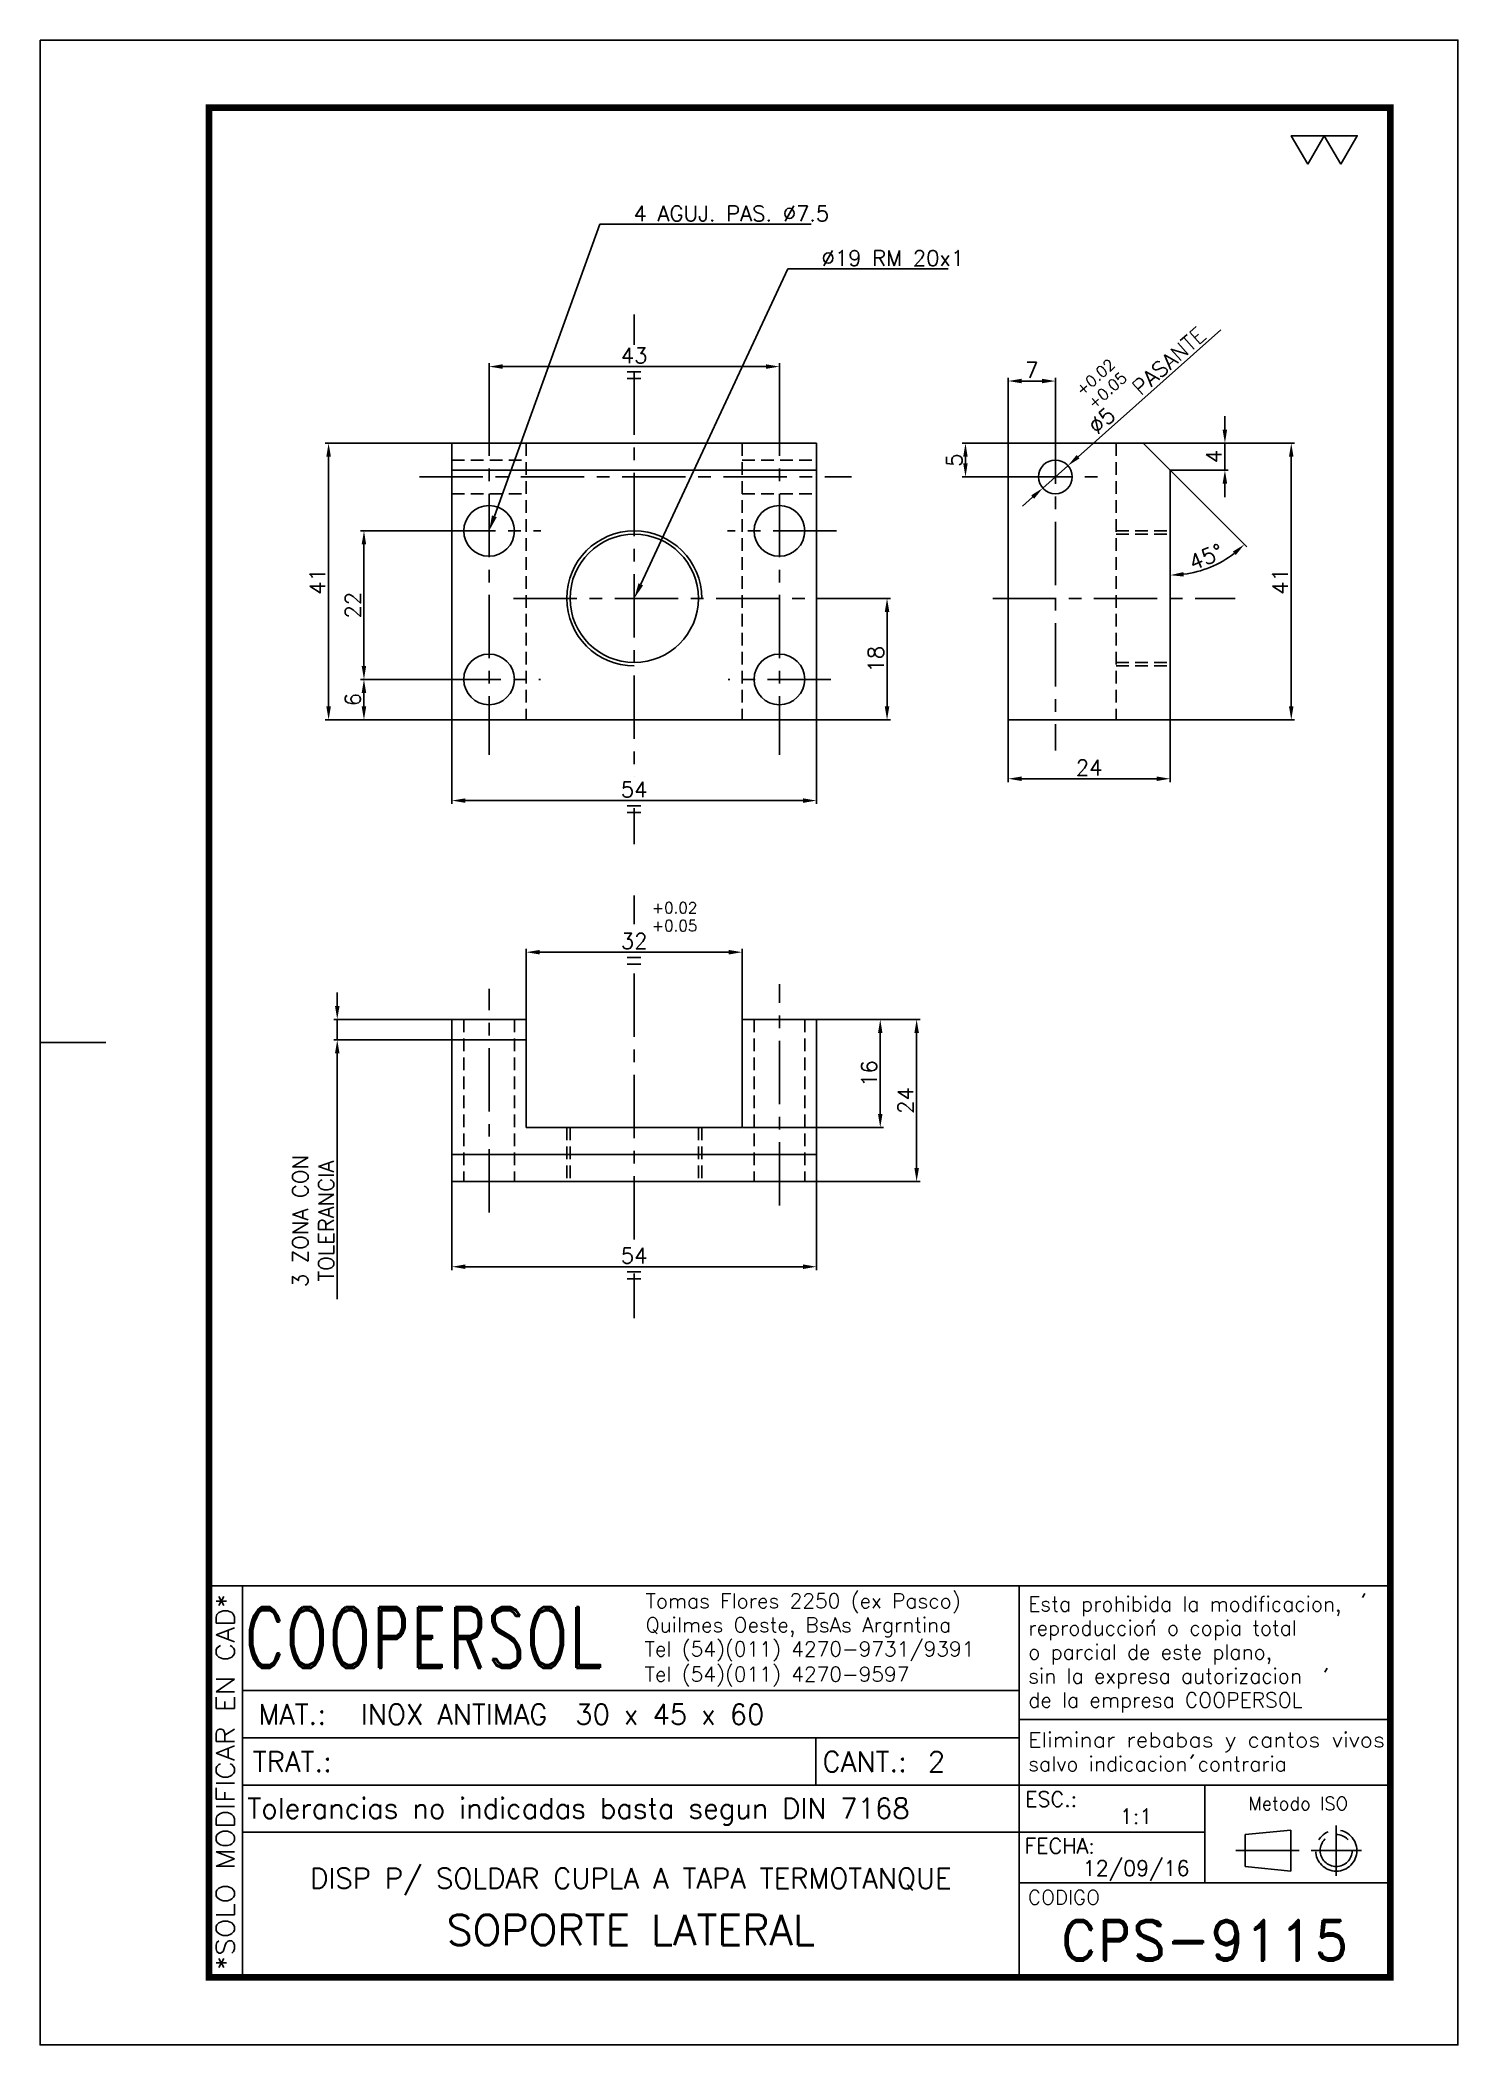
# Model space of a CAD drawing. Extents: x 0 to 210, y 0 to 297.
import ezdxf
from ezdxf import colors
from ezdxf.entities.mleader import LeaderData, LeaderLine
from ezdxf.enums import TextEntityAlignment as Align
from ezdxf.math import Vec2, Vec3

# ---------------------------------------------------------------- set-up
doc = ezdxf.new("R2010")
doc.units = 0
doc.header["$LTSCALE"] = 7.5
doc.header["$MEASUREMENT"] = 0
doc.linetypes.add('CENTER', pattern=[2, 1.25, -0.25, 0.25, -0.25])
doc.linetypes.add('HIDDEN', pattern=[0.375, 0.25, -0.125])
doc.layers.get('0').update_dxf_attribs({"linetype": 'CONTINUOUS'})
doc.layers.get('DEFPOINTS').update_dxf_attribs({"linetype": 'CONTINUOUS'})
for name, color, linetype in [('0-CO', 3, 'CONTINUOUS'), ('1', 1, 'CENTER'), ('CL', 1, 'CENTER'), ('CO', 3, 'CONTINUOUS'), ('FI', 1, 'CONTINUOUS'), ('OC', 1, 'HIDDEN')]:
    doc.layers.add(name, color=color, linetype=linetype)
doc.styles.add('ROMAND', font='ROMAND')
doc.styles.add('ROMANS', font='ROMANS.SHX')
doc.dimstyles.new('1', dxfattribs={"dimtxt": 2.3, "dimasz": 2, "dimexe": 0.5, "dimexo": 0.0625, "dimgap": 0.5, "dimtad": 1, "dimdec": 4, "dimdsep": 46, "dimtxsty": 'ROMANS', "dimcen": -2, "dimclrt": 7, "dimadec": 0, "dimazin": 0, "dimtfac": 0.869565, "dimtdec": 4, "dimtmove": 0, "dimatfit": 3, "dimfxl": 1, "dimtolj": 1, "dimarcsym": 0})

# ---------------------------------------------------------------- blocks, each defined once
blk = doc.blocks.new('A4G')
blk.add_line((0, 148.5), (9.75, 148.5))
blk.add_lwpolyline([(0, 297), (210, 297), (210, 0), (0, 0)], close=True)
at = {"const_width": 1}
blk.add_lwpolyline([(25, 287), (200, 287), (200, 10), (25, 10)], close=True, dxfattribs=at)
blk = doc.blocks.new('*D3')
at = {"layer": 'CO', "color": 0, "lineweight": -2}
for p, q in [((66.5, 244.86), (66.5, 249.13)), ((68.5, 248.63), (107.5, 248.63)), ((109.5, 244.86), (109.5, 249.13))]:
    blk.add_line(p, q, dxfattribs=at)
at = {"layer": 'CO', "color": 0}
for points in [[(68.5, 248.97), (68.5, 248.3), (66.5, 248.63)], [(107.5, 248.97), (107.5, 248.3), (109.5, 248.63)]]:
    blk.add_solid(points, dxfattribs=at)
at = {"layer": 'DEFPOINTS', "color": 0}
for p in [(109.5, 248.63), (66.5, 244.8), (109.5, 244.8)]:
    blk.add_point(p, dxfattribs=at)
at = {"layer": 'CO', "color": 7, "insert": (88, 250.28), "char_height": 2.3, "attachment_point": 5, "style": 'ROMANS'}
blk.add_mtext('\\A1;43', dxfattribs=at)
blk = doc.blocks.new('*D4')
at = {"layer": 'CO', "color": 0, "lineweight": -2}
for p, q in [((58, 224.29), (47.47, 224.29)), ((47.97, 204.29), (47.97, 222.29)), ((58.8, 202.29), (47.47, 202.29))]:
    blk.add_line(p, q, dxfattribs=at)
at = {"layer": 'CO', "color": 0}
for points in [[(47.63, 222.29), (48.3, 222.29), (47.97, 224.29)], [(47.63, 204.29), (48.3, 204.29), (47.97, 202.29)]]:
    blk.add_solid(points, dxfattribs=at)
at = {"layer": 'DEFPOINTS', "color": 0}
for p in [(47.97, 224.29), (58.06, 224.29), (58.87, 202.29)]:
    blk.add_point(p, dxfattribs=at)
at = {"layer": 'CO', "color": 7, "insert": (46.32, 213.29), "char_height": 2.3, "attachment_point": 5, "rotation": 90, "style": 'ROMANS'}
blk.add_mtext('\\A1;22', dxfattribs=at)
blk = doc.blocks.new('*D5')
at = {"layer": 'CO', "color": 0, "lineweight": -2}
for p, q in [((60.94, 237.29), (42.23, 237.29)), ((42.73, 235.29), (42.73, 198.29)), ((60.94, 196.29), (42.23, 196.29))]:
    blk.add_line(p, q, dxfattribs=at)
at = {"layer": 'CO', "color": 0}
for points in [[(42.4, 235.29), (43.07, 235.29), (42.73, 237.29)], [(42.4, 198.29), (43.07, 198.29), (42.73, 196.29)]]:
    blk.add_solid(points, dxfattribs=at)
at = {"layer": 'DEFPOINTS', "color": 0}
for p in [(61, 237.29), (42.73, 196.29), (61, 196.29)]:
    blk.add_point(p, dxfattribs=at)
at = {"layer": 'CO', "color": 7, "insert": (41.08, 216.79), "char_height": 2.3, "attachment_point": 5, "rotation": 90, "style": 'ROMANS'}
blk.add_mtext('\\A1;41', dxfattribs=at)
blk = doc.blocks.new('*D6')
at = {"layer": 'CO', "color": 0, "lineweight": -2}
for p, q in [((58.8, 202.29), (47.47, 202.29)), ((47.97, 200.29), (47.97, 198.29)), ((60.94, 196.29), (47.47, 196.29))]:
    blk.add_line(p, q, dxfattribs=at)
at = {"layer": 'CO', "color": 0}
for points in [[(47.63, 200.29), (48.3, 200.29), (47.97, 202.29)], [(47.63, 198.29), (48.3, 198.29), (47.97, 196.29)]]:
    blk.add_solid(points, dxfattribs=at)
at = {"layer": 'DEFPOINTS', "color": 0}
for p in [(58.87, 202.29), (47.97, 196.29), (61, 196.29)]:
    blk.add_point(p, dxfattribs=at)
at = {"layer": 'CO', "color": 7, "insert": (46.32, 199.29), "char_height": 2.3, "attachment_point": 5, "rotation": 90, "style": 'ROMANS'}
blk.add_mtext('\\A1;6', dxfattribs=at)
blk = doc.blocks.new('*D7')
at = {"layer": 'CO', "color": 0, "lineweight": -2}
for p, q in [((123.53, 214.29), (125.95, 214.29)), ((125.45, 198.29), (125.45, 212.29)), ((115.07, 196.29), (125.95, 196.29))]:
    blk.add_line(p, q, dxfattribs=at)
at = {"layer": 'CO', "color": 0}
for points in [[(125.11, 212.29), (125.78, 212.29), (125.45, 214.29)], [(125.11, 198.29), (125.78, 198.29), (125.45, 196.29)]]:
    blk.add_solid(points, dxfattribs=at)
at = {"layer": 'DEFPOINTS', "color": 0}
for p in [(123.47, 214.29), (125.45, 214.29), (115, 196.29)]:
    blk.add_point(p, dxfattribs=at)
at = {"layer": 'CO', "color": 7, "insert": (123.8, 205.29), "char_height": 2.3, "attachment_point": 5, "rotation": 90, "style": 'ROMANS'}
blk.add_mtext('\\A1;18', dxfattribs=at)
blk = doc.blocks.new('*D8')
at = {"layer": 'CO', "color": 0, "lineweight": -2}
for p, q in [((143.38, 196.23), (143.38, 187.07)), ((167.38, 196.23), (167.38, 187.07)), ((145.38, 187.57), (165.38, 187.57))]:
    blk.add_line(p, q, dxfattribs=at)
at = {"layer": 'CO', "color": 0}
for points in [[(145.38, 187.91), (145.38, 187.24), (143.38, 187.57)], [(165.38, 187.91), (165.38, 187.24), (167.38, 187.57)]]:
    blk.add_solid(points, dxfattribs=at)
at = {"layer": 'DEFPOINTS', "color": 0}
for p in [(143.38, 196.29), (167.38, 196.29), (167.38, 187.57)]:
    blk.add_point(p, dxfattribs=at)
at = {"layer": 'CO', "color": 7, "insert": (155.38, 189.22), "char_height": 2.3, "attachment_point": 5, "style": 'ROMANS'}
blk.add_mtext('\\A1;24', dxfattribs=at)
blk = doc.blocks.new('*D9')
at = {"layer": 'CO', "color": 0, "lineweight": -2}
for p, q in [((61, 196.23), (61, 183.84)), ((115, 196.23), (115, 183.84)), ((113, 184.34), (63, 184.34))]:
    blk.add_line(p, q, dxfattribs=at)
at = {"layer": 'CO', "color": 0}
for points in [[(63, 184.67), (63, 184), (61, 184.34)], [(113, 184.67), (113, 184), (115, 184.34)]]:
    blk.add_solid(points, dxfattribs=at)
at = {"layer": 'DEFPOINTS', "color": 0}
for p in [(61, 196.29), (115, 196.29), (61, 184.34)]:
    blk.add_point(p, dxfattribs=at)
at = {"layer": 'CO', "color": 7, "insert": (88, 185.99), "char_height": 2.3, "attachment_point": 5, "style": 'ROMANS'}
blk.add_mtext('\\A1;54', dxfattribs=at)
blk = doc.blocks.new('*D10')
at = {"layer": 'CO', "color": 0, "lineweight": -2}
for p, q in [((72, 151.96), (72, 162.38)), ((74, 161.88), (102, 161.88)), ((104, 151.96), (104, 162.38))]:
    blk.add_line(p, q, dxfattribs=at)
at = {"layer": 'CO', "color": 0}
for points in [[(74, 162.21), (74, 161.54), (72, 161.88)], [(102, 162.21), (102, 161.54), (104, 161.88)]]:
    blk.add_solid(points, dxfattribs=at)
at = {"layer": 'DEFPOINTS', "color": 0}
for p in [(104, 161.88), (72, 151.9), (104, 151.9)]:
    blk.add_point(p, dxfattribs=at)
at = {"layer": 'CO', "color": 7, "insert": (88, 163.53), "char_height": 2.3, "attachment_point": 5, "style": 'ROMANS'}
blk.add_mtext('\\A1;32', dxfattribs=at)
blk = doc.blocks.new('*D11')
at = {"layer": 'CO', "color": 0, "lineweight": -2}
for p, q in [((61, 127.84), (61, 114.78)), ((115, 127.84), (115, 114.78)), ((63, 115.28), (113, 115.28))]:
    blk.add_line(p, q, dxfattribs=at)
at = {"layer": 'CO', "color": 0}
for points in [[(63, 115.62), (63, 114.95), (61, 115.28)], [(113, 115.62), (113, 114.95), (115, 115.28)]]:
    blk.add_solid(points, dxfattribs=at)
at = {"layer": 'DEFPOINTS', "color": 0}
for p in [(61, 127.9), (115, 127.9), (115, 115.28)]:
    blk.add_point(p, dxfattribs=at)
at = {"layer": 'CO', "color": 7, "insert": (88, 116.93), "char_height": 2.3, "attachment_point": 5, "style": 'ROMANS'}
blk.add_mtext('\\A1;54', dxfattribs=at)
blk = doc.blocks.new('*D12')
at = {"layer": 'CO', "color": 0, "lineweight": -2}
for p, q in [((115.07, 151.9), (124.94, 151.9)), ((124.44, 149.9), (124.44, 137.9)), ((104.07, 135.9), (124.94, 135.9))]:
    blk.add_line(p, q, dxfattribs=at)
at = {"layer": 'CO', "color": 0}
for points in [[(124.11, 149.9), (124.77, 149.9), (124.44, 151.9)], [(124.11, 137.9), (124.77, 137.9), (124.44, 135.9)]]:
    blk.add_solid(points, dxfattribs=at)
at = {"layer": 'DEFPOINTS', "color": 0}
for p in [(115, 151.9), (104, 135.9), (124.44, 135.9)]:
    blk.add_point(p, dxfattribs=at)
at = {"layer": 'CO', "color": 7, "insert": (122.79, 143.9), "char_height": 2.3, "attachment_point": 5, "rotation": 90, "style": 'ROMANS'}
blk.add_mtext('\\A1;16', dxfattribs=at)
blk = doc.blocks.new('*D13')
at = {"layer": 'CO', "color": 0, "lineweight": -2}
for p, q in [((115.07, 151.9), (130.33, 151.9)), ((129.83, 149.9), (129.83, 129.9)), ((115.07, 127.9), (130.33, 127.9))]:
    blk.add_line(p, q, dxfattribs=at)
at = {"layer": 'CO', "color": 0}
for points in [[(129.5, 149.9), (130.17, 149.9), (129.83, 151.9)], [(129.5, 129.9), (130.17, 129.9), (129.83, 127.9)]]:
    blk.add_solid(points, dxfattribs=at)
at = {"layer": 'DEFPOINTS', "color": 0}
for p in [(115, 151.9), (115, 127.9), (129.83, 127.9)]:
    blk.add_point(p, dxfattribs=at)
at = {"layer": 'CO', "color": 7, "insert": (128.18, 139.9), "char_height": 2.3, "attachment_point": 5, "rotation": 90, "style": 'ROMANS'}
blk.add_mtext('\\A1;24', dxfattribs=at)
blk = doc.blocks.new('*D14')
at = {"layer": 'CO', "color": 0, "lineweight": -2}
for p, q in [((143.31, 237.29), (136.56, 237.29)), ((137.06, 234.29), (137.06, 235.29)), ((143.44, 232.29), (136.56, 232.29))]:
    blk.add_line(p, q, dxfattribs=at)
at = {"layer": 'CO', "color": 0}
for points in [[(136.73, 235.29), (137.39, 235.29), (137.06, 237.29)], [(136.73, 234.29), (137.39, 234.29), (137.06, 232.29)]]:
    blk.add_solid(points, dxfattribs=at)
at = {"layer": 'DEFPOINTS', "color": 0}
for p in [(137.06, 237.29), (143.38, 237.29), (143.5, 232.29)]:
    blk.add_point(p, dxfattribs=at)
at = {"layer": 'CO', "color": 7, "insert": (135.41, 234.79), "char_height": 2.3, "attachment_point": 5, "rotation": 90, "style": 'ROMANS'}
blk.add_mtext('\\A1;5', dxfattribs=at)
blk = doc.blocks.new('*D15')
at = {"layer": 'CO', "color": 0, "lineweight": -2}
for p, q in [((143.38, 237.36), (143.38, 246.99)), ((150.38, 240.7), (150.38, 246.99)), ((148.38, 246.49), (145.38, 246.49))]:
    blk.add_line(p, q, dxfattribs=at)
at = {"layer": 'CO', "color": 0}
for points in [[(145.38, 246.83), (145.38, 246.16), (143.38, 246.49)], [(148.38, 246.83), (148.38, 246.16), (150.38, 246.49)]]:
    blk.add_solid(points, dxfattribs=at)
at = {"layer": 'DEFPOINTS', "color": 0}
for p in [(143.38, 246.49), (150.38, 240.64), (143.38, 237.29)]:
    blk.add_point(p, dxfattribs=at)
at = {"layer": 'CO', "color": 7, "insert": (146.88, 248.14), "char_height": 2.3, "attachment_point": 5, "style": 'ROMANS'}
blk.add_mtext('\\A1;7', dxfattribs=at)
blk = doc.blocks.new('*D16')
at = {"layer": 'CO', "color": 0, "lineweight": -2}
for p, q in [((174.89, 254.08), (153.74, 235.28)), ((148.51, 230.63), (152.24, 233.95)), ((147.01, 229.3), (145.52, 227.97))]:
    blk.add_line(p, q, dxfattribs=at)
at = {"layer": 'CO', "color": 0}
for points in [[(153.52, 235.53), (153.96, 235.03), (152.24, 233.95)], [(146.79, 229.55), (147.23, 229.05), (148.51, 230.63)]]:
    blk.add_solid(points, dxfattribs=at)
at = {"layer": 'DEFPOINTS', "color": 0}
for p in [(152.24, 233.95), (148.51, 230.63)]:
    blk.add_point(p, dxfattribs=at)
at = {"layer": 'CO', "color": 7, "insert": (163.97, 246.58), "char_height": 2.3, "attachment_point": 5, "rotation": 41.6265, "style": 'ROMANS'}
blk.add_mtext('\\A1;∅5   PASANTE', dxfattribs=at)
blk = doc.blocks.new('*D17')
at = {"layer": 'CO', "color": 0, "lineweight": -2}
for p, q in [((175.49, 239.29), (175.49, 241.29)), ((163.44, 237.29), (175.99, 237.29)), ((175.49, 237.29), (175.49, 233.29)), ((167.44, 233.29), (175.99, 233.29)), ((175.49, 231.29), (175.49, 229.29))]:
    blk.add_line(p, q, dxfattribs=at)
at = {"layer": 'CO', "color": 0}
for points in [[(175.15, 239.29), (175.82, 239.29), (175.49, 237.29)], [(175.15, 231.29), (175.82, 231.29), (175.49, 233.29)]]:
    blk.add_solid(points, dxfattribs=at)
at = {"layer": 'DEFPOINTS', "color": 0}
for p in [(163.38, 237.29), (167.38, 233.29), (175.49, 233.29)]:
    blk.add_point(p, dxfattribs=at)
at = {"layer": 'CO', "color": 7, "insert": (173.84, 235.29), "char_height": 2.3, "attachment_point": 5, "rotation": 90, "style": 'ROMANS'}
blk.add_mtext('\\A1;4', dxfattribs=at)
blk = doc.blocks.new('*D18')
at = {"layer": 'CO', "color": 0, "lineweight": -2}
for p, q in [((163.44, 237.29), (185.82, 237.29)), ((185.32, 198.29), (185.32, 235.29)), ((167.44, 196.29), (185.82, 196.29))]:
    blk.add_line(p, q, dxfattribs=at)
at = {"layer": 'CO', "color": 0}
for points in [[(184.98, 235.29), (185.65, 235.29), (185.32, 237.29)], [(184.98, 198.29), (185.65, 198.29), (185.32, 196.29)]]:
    blk.add_solid(points, dxfattribs=at)
at = {"layer": 'DEFPOINTS', "color": 0}
for p in [(163.38, 237.29), (185.32, 237.29), (167.38, 196.29)]:
    blk.add_point(p, dxfattribs=at)
at = {"layer": 'CO', "color": 7, "insert": (183.67, 216.79), "char_height": 2.3, "attachment_point": 5, "rotation": 90, "style": 'ROMANS'}
blk.add_mtext('\\A1;41', dxfattribs=at)
blk = doc.blocks.new('*D19')
at = {"layer": 'CO', "color": 0, "lineweight": -2}
blk.add_line((167.42, 233.25), (178.73, 221.94), dxfattribs=at)
blk.add_arc((167.38, 233.29), 15.56, 277.37, 307.63, dxfattribs=at)
at = {"layer": 'CO', "color": 0}
for points in [[(176.66, 221.22), (177.1, 220.72), (178.38, 222.29)], [(169.39, 217.53), (169.35, 218.19), (167.38, 217.73)]]:
    blk.add_solid(points, dxfattribs=at)
at = {"layer": 'DEFPOINTS', "color": 0}
for p in [(163.38, 237.29), (167.38, 233.29), (167.38, 233.29), (171.4, 218.26), (167.38, 196.29)]:
    blk.add_point(p, dxfattribs=at)
at = {"layer": 'CO', "color": 7, "insert": (172.7, 220.44), "char_height": 2.3, "attachment_point": 5, "rotation": 22.5, "style": 'ROMANS'}
blk.add_mtext('\\A1;45°', dxfattribs=at)
blk = doc.blocks.new('TOL')
at = {"layer": '0-CO', "style": 'ROMANS'}
for tag, p in [('TOLSUP', (2.34, 3.94)), ('TOLINF', (2.34, 1.29))]:
    blk.add_attdef(tag, p, '', height=1.64, dxfattribs=at)
blk = doc.blocks.new('*D20')
at = {"layer": 'CO', "color": 0, "lineweight": -2}
for p, q in [((44.01, 153.9), (44.01, 155.9)), ((60.94, 151.9), (43.51, 151.9)), ((44.01, 151.9), (44.01, 148.9)), ((71.94, 148.9), (43.51, 148.9)), ((44.01, 146.9), (44.01, 110.5))]:
    blk.add_line(p, q, dxfattribs=at)
at = {"layer": 'CO', "color": 0}
for points in [[(43.68, 153.9), (44.35, 153.9), (44.01, 151.9)], [(43.68, 146.9), (44.35, 146.9), (44.01, 148.9)]]:
    blk.add_solid(points, dxfattribs=at)
at = {"layer": 'DEFPOINTS', "color": 0}
for p in [(44.01, 151.9), (61, 151.9), (72, 148.9)]:
    blk.add_point(p, dxfattribs=at)
at = {"layer": 'CO', "color": 7, "insert": (40.45, 122.06), "char_height": 2.3, "attachment_point": 5, "rotation": 90, "style": 'ROMANS'}
blk.add_mtext('\\A1;3 ZONA CON\\PTOLERANCIA', dxfattribs=at)
blk = doc.blocks.new('COOPERSOLROT-02')
for p, q in [((0, 58), (175, 58)), ((0, 0), (0, 58)), ((5, 0), (5, 58)), ((120, 0), (120, 58)), ((175, 0), (175, 58)), ((5, 42.5), (120, 42.5)), ((120, 38.19), (175, 38.19)), ((5, 35.5), (120, 35.5)), ((89.89, 28.5), (89.89, 35.5)), ((5, 28.5), (175, 28.5)), ((147.5, 14), (147.5, 28.5)), ((147.5, 21.5), (5, 21.5)), ((120, 14), (175, 14)), ((0, 0), (175, 0))]:
    blk.add_line(p, q)
at = {"color": 1, "linetype": 'CENTER'}
blk.add_line((166.98, 22.51), (166.98, 15.06), dxfattribs=at)
for points in [[(152.09, 18.79), (161.93, 18.79)], [(163.26, 18.79), (170.71, 18.79)]]:
    blk.add_lwpolyline(points, dxfattribs=at)
at = {"layer": '1'}
for points in [[(170.85, 56.26), (171.21, 56.85)], [(139.66, 52.43), (140.02, 53.02)], [(165.28, 45.22), (165.64, 45.81)], [(145.46, 32.42), (145.82, 33.01)]]:
    blk.add_lwpolyline(points, dxfattribs=at)
blk.add_lwpolyline([(160.25, 18.79), (160.25, 21.83), (153.47, 21.16), (153.47, 16.41), (160.25, 15.74)], close=True, dxfattribs=at)
for radius in [3.05, 2.37]:
    blk.add_circle((166.98, 18.79), radius, dxfattribs=at)
at = {"style": 'ROMANS', "width": 0.996387}
blk.add_text('*SOLO MODIFICAR EN CAD*', height=2.7, rotation=90, dxfattribs=at).set_placement((3.77, 1.09), (3.77, 56.81), align=Align.FIT)
at = {"style": 'ROMAND', "width": 0.75}
blk.add_text('COOPERSOL', height=9, dxfattribs=at).set_placement((5.26, 45.85))
at = {"style": 'ROMANS'}
for s, p in [('MAT.:', (7.32, 37.47)), ('TRAT.:', (6.5, 30.47)), ('CANT.:', (90.89, 30.47)), ('Tolerancias no indicadas basta segun DIN 7168', (5.7, 23.56))]:
    blk.add_text(s, height=3, dxfattribs=at).set_placement(p)
for tag, height, style, p in [('CONJUNTO', 2.3, 'ROMANS', (62.5, 17.5)), ('SUBCONJUNTO', 3, 'ROMANS', (62.5, 11.5)), ('DENOMINACION', 4.5, 'ROMANS', (62.5, 4.75)), ('COD-PLA', 6, 'ROMAND', (147.5, 5.5))]:
    blk.add_attdef(tag, text='', height=height, dxfattribs=dict(style=style)).set_placement(p, align=Align.MIDDLE)
at = {"layer": '1', "style": 'ROMANS'}
for s, height, p in [('Tomas Flores 2250 (ex Pasco)', 2.2, (64.69, 54.68)), ('Esta prohibida la modificacion,', 2.2, (121.36, 54.23)), ('Quilmes Oeste, BsAs Argrntina', 2.2, (64.69, 51.12)), ('reproduccion o copia total', 2.2, (121.36, 50.67)), ('Tel (54)(011) 4270-9731/9391', 2.2, (64.55, 47.56)), ('o parcial de este plano,', 2.2, (121.36, 47.11)), ('Tel (54)(011) 4270-9597', 2.2, (64.55, 43.83)), ('sin la expresa autorizacion ', 2.2, (121.36, 43.55)), ('de la empresa COOPERSOL', 2.2, (121.36, 39.99)), ('salvo indicacion contraria', 2.2, (121.36, 30.54)), ('ESC.:', 2.25, (120.89, 25.29)), ('FECHA:', 2.25, (120.81, 18.36)), ('CODIGO', 2.16, (121.33, 10.78))]:
    blk.add_text(s, height=height, dxfattribs=at).set_placement(p)
at = {"layer": '1', "style": 'ROMANS', "width": 0.96139}
blk.add_text('Eliminar rebabas y cantos vivos', height=2.2, dxfattribs=at).set_placement((121.34, 34.1), (174.21, 34.1), align=Align.FIT)
at = {"layer": '1', "style": 'ROMANS'}
blk.add_text('Metodo ISO', height=1.948, dxfattribs=at).set_placement((161.34, 25.77), align=Align.MIDDLE)
for tag, p in [('MAT', (22.51, 37.47)), ('TRAT', (22.51, 30.47)), ('CANT', (106.49, 30.47))]:
    blk.add_attdef(tag, p, '', height=3, dxfattribs=at)
for tag, p in [('ESC', (137.33, 22.73)), ('FECHA', (137.33, 15.06))]:
    blk.add_attdef(tag, text='', height=2.25, dxfattribs=at).set_placement(p, align=Align.CENTER)

msp = doc.modelspace()

# ---------------------------------------------------------------- linework, layer by layer
for p, q in [((61.00269, 237.29275), (115.00269, 237.29275)), ((61.00269, 237.29275), (61.00269, 196.29275)), ((115.00269, 237.29275), (115.00269, 196.29275)), ((143.37531, 237.29275), (143.37531, 196.29275)), ((143.37531, 237.29275), (163.37531, 237.29275)), ((167.37531, 233.29275), (163.37531, 237.29275)), ((61.00269, 233.29275), (115.00269, 233.29275)), ((167.37531, 233.29275), (167.37531, 196.29275)), ((61.00269, 196.29275), (115.00269, 196.29275)), ((143.37531, 196.29275), (167.37531, 196.29275)), ((61.00269, 127.90131), (61.00269, 151.90131)), ((72.00269, 151.90131), (61.00269, 151.90131)), ((72.00269, 135.90131), (72.00269, 151.90131)), ((104.00269, 135.90131), (104.00269, 151.90131)), ((115.00269, 151.90131), (104.00269, 151.90131)), ((115.00269, 127.90131), (115.00269, 151.90131)), ((104.00269, 135.90131), (72.00269, 135.90131)), ((115.00269, 131.90131), (61.00269, 131.90131)), ((115.00269, 127.90131), (61.00269, 127.90131))]:
    msp.add_line(p, q)
for centre, radius in [((150.37531, 232.29275), 2.5), ((66.50269, 224.29275), 3.75), ((109.50269, 224.29275), 3.75), ((88.00269, 214.29275), 9.5), ((66.50269, 202.29275), 3.75), ((109.50269, 202.29275), 3.75)]:
    msp.add_circle(centre, radius)
at = {"layer": 'CL'}
for p, q in [((88.00269, 256.34316), (88.00269, 251.85518)), ((88.00269, 247.87988), (88.00269, 187.83647)), ((66.50269, 244.79539), (66.50269, 191.13608)), ((109.50269, 244.79539), (109.50269, 191.13608)), ((150.37531, 240.63592), (150.37531, 191.78253)), ((56.20898, 232.29275), (120.18589, 232.29275)), ((143.50455, 232.29275), (158.01487, 232.29275)), ((58.06036, 224.29275), (74.17486, 224.29275)), ((117.94501, 224.29275), (101.83052, 224.29275)), ((70.12646, 214.29275), (123.46778, 214.29275)), ((141.10027, 214.29275), (177.01951, 214.29275)), ((58.86604, 202.29275), (74.10016, 202.29275)), ((117.13933, 202.29275), (101.90522, 202.29275)), ((88.00269, 183.23517), (88.00269, 177.8651)), ((88.00269, 166.05085), (88.00269, 170.28154)), ((88.00269, 119.33872), (88.00269, 160.13709)), ((66.50269, 123.30071), (66.50269, 156.44859)), ((109.50269, 124.35862), (109.50269, 157.15386)), ((88.00269, 107.67225), (88.00269, 114.29982))]:
    msp.add_line(p, q, dxfattribs=at)
at = {"layer": 'CO'}
for p, q in [((88.9746, 247.8608), (86.97448, 247.8608)), ((88.9746, 246.8608), (86.97448, 246.8608)), ((88.9746, 183.56266), (86.97448, 183.56266)), ((88.9746, 182.56266), (86.97448, 182.56266)), ((88.9746, 161.1033), (86.97448, 161.1033)), ((88.9746, 160.1033), (86.97448, 160.1033)), ((88.9746, 114.50875), (86.97448, 114.50875)), ((88.9746, 113.50875), (86.97448, 113.50875))]:
    msp.add_line(p, q, dxfattribs=at)
for points in [[(187.74912, 278.60654), (190.19327, 282.83994), (185.30497, 282.83994)], [(192.63743, 278.60654), (195.08158, 282.83994), (190.19327, 282.83994)]]:
    msp.add_lwpolyline(points, close=True, dxfattribs=at)
at = {"layer": 'FI'}
msp.add_arc((88.00269, 214.29275), 10, 0, 270, dxfattribs=at)
at = {"layer": 'OC'}
for p, q in [((61.00269, 234.79275), (72.00269, 234.79275)), ((72.00269, 237.29275), (72.00269, 196.29275)), ((104.00269, 237.29275), (104.00269, 196.29275)), ((104.00269, 234.79275), (115.00269, 234.79275)), ((159.37531, 237.29275), (159.37531, 196.29275)), ((61.00269, 229.79275), (72.00269, 229.79275)), ((104.00269, 229.79275), (115.00269, 229.79275)), ((159.37531, 224.29275), (167.37531, 224.29275)), ((159.37531, 223.79275), (167.37531, 223.79275)), ((159.37531, 204.79275), (167.37531, 204.79275)), ((159.37531, 204.29275), (167.37531, 204.29275)), ((62.75269, 151.90131), (62.75269, 127.90131)), ((70.25269, 151.90131), (70.25269, 127.90131)), ((105.75269, 151.90131), (105.75269, 127.90131)), ((113.25269, 151.90131), (113.25269, 127.90131)), ((78.00269, 135.90131), (78.00269, 127.90131)), ((78.50269, 135.90131), (78.50269, 127.90131)), ((97.50269, 135.90131), (97.50269, 127.90131)), ((98.00269, 135.90131), (98.00269, 127.90131))]:
    msp.add_line(p, q, dxfattribs=at)

# ---------------------------------------------------------------- block references
msp.add_blockref('A4G', (0, 0))
ref = msp.add_blockref('COOPERSOLROT-02', (25, 10))
ref.add_attrib('COD-PLA', 'CPS-9115', dxfattribs={"height": 6, "style": 'ROMAND'}).set_placement((172.5, 15.5), align=Align.MIDDLE)
ref.add_attrib('FECHA', '12/09/16', dxfattribs={"layer": '1', "height": 2.25, "style": 'ROMANS'}).set_placement((162.33468, 25.061), align=Align.CENTER)
ref.add_attrib('MAT', 'INOX ANTIMAG  30 x 45 x 60', (47.50529, 47.46815), dxfattribs={"layer": '1', "height": 3, "style": 'ROMANS'})
ref.add_attrib('ESC', '1:1', dxfattribs={"layer": '1', "height": 2.25, "style": 'ROMANS'}).set_placement((162.33468, 32.72855), align=Align.CENTER)
ref.add_attrib('CANT', '2', (131.49059, 40.46815), dxfattribs={"layer": '1', "height": 3, "style": 'ROMANS'})
ref.add_attrib('DENOMINACION', 'SOPORTE LATERAL', dxfattribs={"height": 4.5, "style": 'ROMANS'}).set_placement((87.5, 17.03781), align=Align.MIDDLE)
ref.add_attrib('SUBCONJUNTO', 'DISP P/ SOLDAR CUPLA A TAPA TERMOTANQUE', dxfattribs={"height": 3, "style": 'ROMANS'}).set_placement((87.5, 24.47785), align=Align.MIDDLE)
at = {"layer": 'CO', "rotation": 41.81073655212973}
msp.add_blockref('TOL', (155.21442, 239.7173), dxfattribs=at).add_auto_attribs({'TOLINF': '+0.05', 'TOLSUP': '+0.02'})
at = {"layer": 'CO'}
msp.add_blockref('TOL', (88.26198, 163.69924), dxfattribs=at).add_auto_attribs({'TOLINF': '+0.05', 'TOLSUP': '+0.02'})

# ---------------------------------------------------------------- dimensions: what is measured, and where the dimension line sits
dim = msp.add_diameter_dim_2p(p1=(148.50658, 230.63207), p2=(152.24404, 233.95343), text='<>   PASANTE', dimstyle='1', dxfattribs=at)
dim.commit()
dim.dimension.update_dxf_attribs({"geometry": '*D16', "text_midpoint": (163.96745, 246.57906)})
for base, p1, p2, picture, middle in [((109.50269, 248.6348), (66.50269, 244.79539), (109.50269, 244.79539), '*D3', (88.00269, 250.2848)), ((143.37531, 246.4947), (150.37531, 240.63592), (143.37531, 237.29275), '*D15', (146.87531, 248.1447)), ((61.00269, 184.33666), (115.00269, 196.29275), (61.00269, 196.29275), '*D9', (88.00269, 185.98666)), ((167.37531, 187.57244), (143.37531, 196.29275), (167.37531, 196.29275), '*D8', (155.37531, 189.22244)), ((104.00269, 161.8773), (72.00269, 151.90131), (104.00269, 151.90131), '*D10', (88.00269, 163.5273)), ((115.00269, 115.28275), (61.00269, 127.90131), (115.00269, 127.90131), '*D11', (88.00269, 116.93275))]:
    dim = msp.add_linear_dim(base=base, p1=p1, p2=p2, dimstyle='1', dxfattribs=at)
    dim.commit()
    dim.dimension.update_dxf_attribs({"geometry": picture, "text_midpoint": middle})
for base, p1, p2, picture, middle in [((175.48707, 233.29275), (163.37531, 237.29275), (167.37531, 233.29275), '*D17', (173.83707, 235.29275)), ((42.73419, 196.29275), (61.00269, 237.29275), (61.00269, 196.29275), '*D5', (41.08419, 216.79275)), ((137.05986, 237.29275), (143.50455, 232.29275), (143.37531, 237.29275), '*D14', (135.40986, 234.79275)), ((185.31728, 237.29275), (167.37531, 196.29275), (163.37531, 237.29275), '*D18', (183.66728, 216.79275)), ((47.96791, 224.29275), (58.86604, 202.29275), (58.06036, 224.29275), '*D4', (46.31791, 213.29275)), ((125.44632, 214.29275), (115.00269, 196.29275), (123.46778, 214.29275), '*D7', (123.79632, 205.29275)), ((47.96791, 196.29275), (58.86604, 202.29275), (61.00269, 196.29275), '*D6', (46.31791, 199.29275)), ((124.44112, 135.90131), (115.00269, 151.90131), (104.00269, 135.90131), '*D12', (122.79112, 143.90131)), ((129.83305, 127.90131), (115.00269, 151.90131), (115.00269, 127.90131), '*D13', (128.18305, 139.90131))]:
    dim = msp.add_linear_dim(base=base, p1=p1, p2=p2, angle=90, dimstyle='1', dxfattribs=at)
    dim.commit()
    dim.dimension.update_dxf_attribs({"geometry": picture, "text_midpoint": middle})
dim = msp.add_angular_dim_2l(base=(171.40232, 218.26374), line1=((167.37531, 233.29275), (167.37531, 196.29275)), line2=((167.37531, 233.29275), (163.37531, 237.29275)), dimstyle='1', dxfattribs=at)
dim.commit()
dim.dimension.update_dxf_attribs({"geometry": '*D19', "text_midpoint": (172.69812, 220.44235)})
dim = msp.add_linear_dim(base=(44.0117, 151.90131), p1=(72.00269, 148.90131), p2=(61.00269, 151.90131), angle=90, text='<> ZONA CON\\PTOLERANCIA', dimstyle='1', dxfattribs=at)
dim.commit()
dim.dimension.update_dxf_attribs({"geometry": '*D20', "text_midpoint": (44.0117, 122.05845), "dimtype": 160})

# ---------------------------------------------------------------- leaders
ml = msp.add_multileader_mtext('Standard', dxfattribs=at)
ml.set_content('4 AGUJ. PAS. %%C7.5', color=7, style='ROMANS')
ml.set_leader_properties(color=256, linetype='ByLayer', lineweight=-1)
ml.build(insert=Vec2(0, 0))
ml.multileader.update_dxf_attribs({"text_left_attachment_type": 6, "text_right_attachment_type": 5, "dogleg_length": 4, "arrow_head_size": 2.3})
ctx = ml.context
ctx.base_point, ctx.char_height, ctx.arrow_head_size, ctx.landing_gap_size, ctx.plane_origin = Vec3(86.91345, 269.70968), 2.3, 2.3, 1, Vec3(66.50269, 224.29275)
ctx.left_attachment, ctx.right_attachment = 6, 5
notes = []
notes.append((ctx, [(0, (1, 1, 0), (82.91345, 269.70968), (1, 0), 4, [(0, [(66.50269, 224.29275)], 0, [])])]))
ctx.mtext.insert, ctx.mtext.flow_direction = Vec3(87.91345, 272.46968), 5
ml = msp.add_multileader_mtext('Standard', dxfattribs=at)
ml.set_content('%%C19 RM 20x1', color=7, style='ROMANS')
ml.set_leader_properties(color=256, linetype='ByLayer', lineweight=-1)
ml.build(insert=Vec2(0, 0))
ml.multileader.update_dxf_attribs({"text_left_attachment_type": 6, "text_right_attachment_type": 5, "dogleg_length": 4, "arrow_head_size": 2.3})
ctx = ml.context
ctx.base_point, ctx.char_height, ctx.arrow_head_size, ctx.landing_gap_size, ctx.plane_origin = Vec3(114.75425, 263.09375), 2.3, 2.3, 1, Vec3(88.00269, 214.29275)
ctx.left_attachment, ctx.right_attachment = 6, 5
notes.append((ctx, [(0, (1, 1, 0), (110.75425, 263.09375), (1, 0), 4, [(0, [(88.00269, 214.29275)], 0, [])])]))
ctx.mtext.insert, ctx.mtext.flow_direction = Vec3(115.75425, 265.85375), 5
for ctx, leaders in notes:
    for number, flags, end, landing, length, lines in leaders:
        leader = LeaderData()
        leader.index, (leader.has_last_leader_line, leader.has_dogleg_vector, leader.attachment_direction) = number, flags
        leader.last_leader_point, leader.dogleg_vector, leader.dogleg_length = Vec3(end), Vec3(landing), length
        for number, points, colour, breaks in lines:
            line = LeaderLine()
            line.index, line.vertices, line.color, line.breaks = number, Vec3.list(points), colors.encode_raw_color(colour), breaks
            leader.lines.append(line)
        ctx.leaders.append(leader)

doc.saveas('drawing.dxf')
